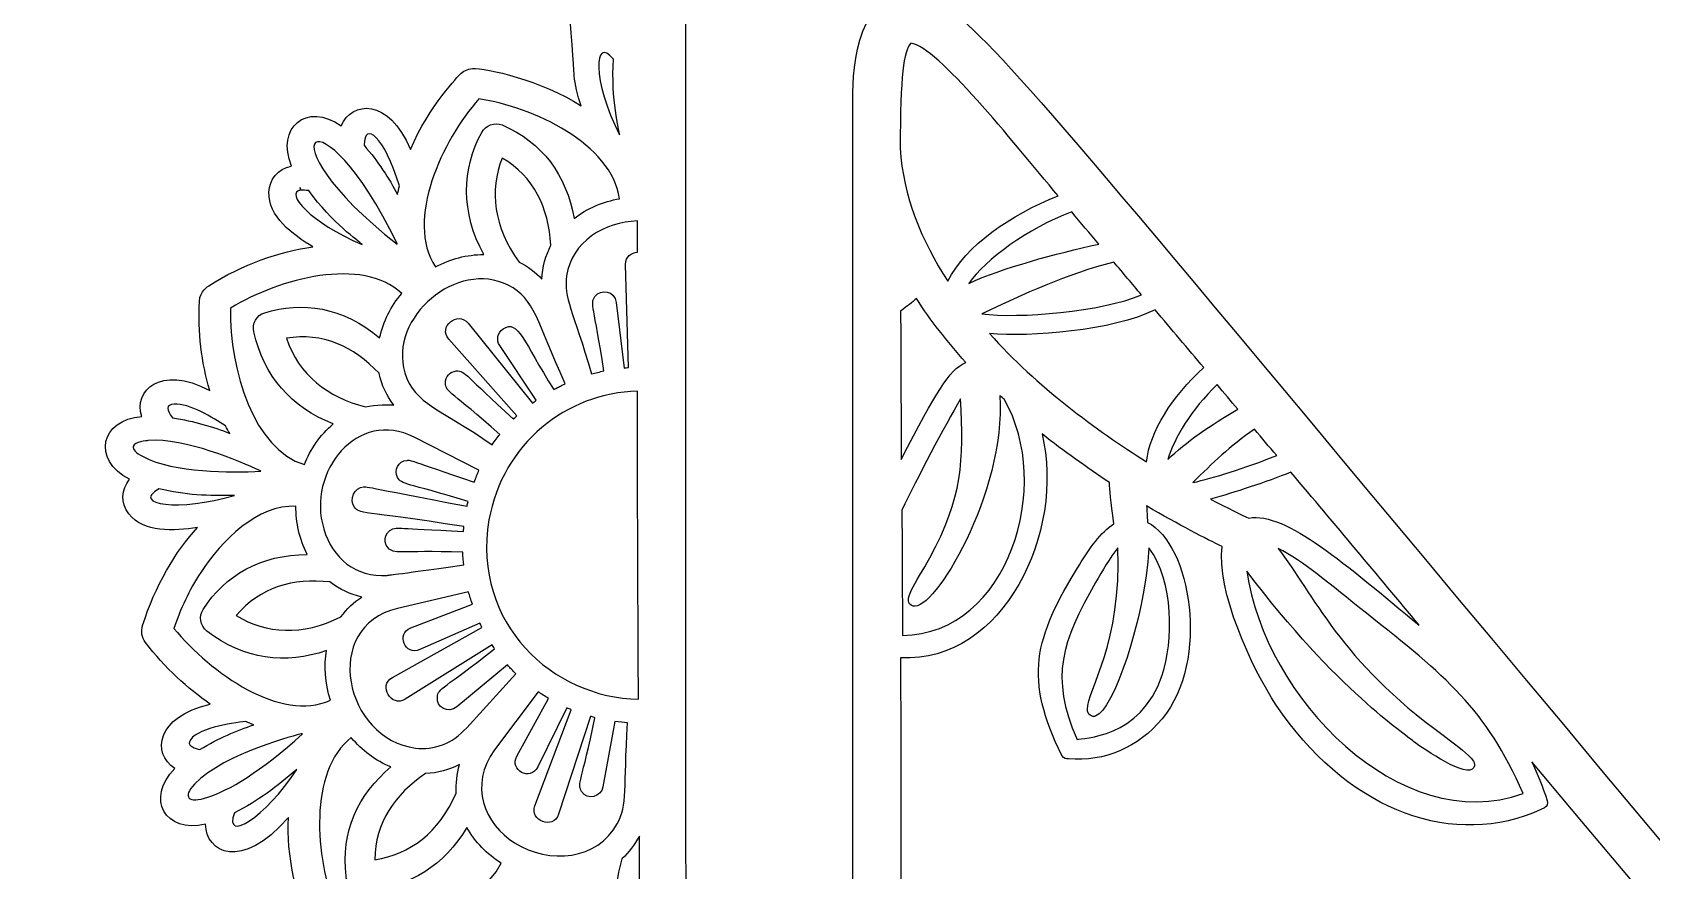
# Model space of a CAD drawing. Header units: millimetres. Extents: x -471 to 1551, y -2688 to 316.
# Drawn here: x -274.2 to -211.2, y -1561.6 to -1528.9 of the extents above; entities that cross this region are included whole.
import ezdxf

# ---------------------------------------------------------------- set-up
doc = ezdxf.new("R2010")
doc.units = ezdxf.units.MM
doc.header["$MEASUREMENT"] = 0
doc.layers.add('Layer 1', color=7, linetype='Continuous')

msp = doc.modelspace()

# ---------------------------------------------------------------- linework, layer by layer
at = {"layer": 'Layer 1', "color": 250}
for points, knots in [([(-149.4271, -1494.8419), (-166.6219, -1495.1737), (-165.811, -1495.3395), (-187.3552, -1494.8419), (-187.3552, -1494.8419), (-187.5027, -1495.0815), (-188.719, -1495.6712), (-188.719, -1498.6015), (-188.719, -1498.6015), (-188.719, -1501.495), (-187.5211, -1502.1216), (-187.4106, -1502.3243), (-187.4106, -1502.3243), (-186.3969, -1502.4533), (-180.7759, -1502.9141), (-178.1589, -1503.854), (-178.1589, -1503.854), (-172.3535, -1505.9181), (-173.5146, -1518.3397), (-173.4225, -1525.177), (-173.4225, -1525.177), (-173.7173, -1524.532), (-174.1228, -1523.9606), (-174.6389, -1523.4446), (-174.6389, -1523.4446), (-174.6389, -1523.4446), (-174.9522, -1523.1866), (-174.9522, -1523.1866), (-174.9522, -1523.1866), (-175.0259, -1523.1313), (-175.1365, -1523.1313), (-175.2102, -1523.1866), (-175.2102, -1523.1866), (-177.7719, -1525.564), (-178.3432, -1527.7387), (-179.1357, -1530.7059), (-179.1357, -1530.7059), (-179.578, -1532.4015), (-180.5179, -1535.1475), (-179.7991, -1536.2532), (-179.7991, -1536.2532), (-179.7991, -1536.5112), (-179.8176, -1537.0273), (-179.8728, -1537.6908), (-179.8728, -1537.6908), (-180.7574, -1536.5666), (-182.2871, -1535.0554), (-182.8215, -1534.5946), (-182.8215, -1534.5946), (-184.4802, -1533.1202), (-187.2815, -1532.6227), (-187.4105, -1532.9359), (-187.4105, -1532.9359), (-187.4473, -1533.1018), (-188.8296, -1535.8294), (-185.7887, -1538.4279), (-185.7887, -1538.4279), (-184.0563, -1539.9023), (-181.6421, -1540.6027), (-180.1308, -1540.1419), (-180.1308, -1540.1419), (-180.4257, -1542.1138), (-180.9417, -1544.5281), (-181.9369, -1546.7212), (-181.9369, -1546.7212), (-182.3424, -1545.4865), (-183.3744, -1543.6988), (-184.1116, -1542.7589), (-184.1116, -1542.7589), (-185.6229, -1540.8422), (-187.8528, -1540.6027), (-188.2951, -1540.5658), (-188.2951, -1540.5658), (-188.3688, -1540.5473), (-188.4426, -1540.6027), (-188.461, -1540.658), (-188.461, -1540.658), (-190.4698, -1545.1732), (-185.0146, -1548.5827), (-182.9874, -1548.6932), (-182.9874, -1548.6932), (-183.9642, -1550.186), (-185.2358, -1551.4577), (-186.876, -1552.1949), (-186.876, -1552.1949), (-203.8313, -1531.9776), (-208.3465, -1526.8542), (-235.309, -1495.1737), (-235.309, -1495.1737), (-235.309, -1495.1737), (-263.1193, -1494.8419), (-263.1193, -1494.8419), (-263.1193, -1494.8419), (-263.2851, -1495.1184), (-264.4094, -1495.6897), (-264.3172, -1498.749), (-264.3172, -1498.749), (-267.5608, -1494.7682), (-271.5048, -1495.7818), (-271.5232, -1495.7818), (-271.5232, -1495.7818), (-271.6522, -1495.8003), (-271.7259, -1495.9108), (-271.7259, -1496.0214), (-271.7259, -1496.0214), (-271.5232, -1500.2787), (-269.9382, -1502.5456), (-267.8004, -1505.6417), (-267.8004, -1505.6417), (-266.7868, -1507.0977), (-264.7964, -1510.4335), (-263.1377, -1510.6361), (-263.1377, -1510.6361), (-262.8981, -1510.8573), (-262.4374, -1511.2628), (-261.8476, -1511.8341), (-261.8476, -1511.8341), (-263.5984, -1511.7788), (-266.2154, -1511.9999), (-267.0816, -1512.1474), (-267.0816, -1512.1474), (-269.6065, -1512.516), (-271.6337, -1514.2668), (-271.9286, -1514.5986), (-271.9286, -1514.5986), (-271.9286, -1514.5986), (-272.2234, -1514.8934), (-272.2234, -1514.8934), (-272.2234, -1514.8934), (-272.3893, -1515.0593), (-272.1497, -1515.2804), (-272.0576, -1515.5016), (-272.0576, -1515.5016), (-269.0536, -1520.367), (-261.221, -1517.3998), (-259.765, -1514.0272), (-259.765, -1514.0272), (-258.1433, -1515.8517), (-256.3187, -1518.2476), (-255.0471, -1520.9014), (-255.0471, -1520.9014), (-256.5399, -1520.3117), (-259.0094, -1519.851), (-260.4838, -1519.8141), (-260.4838, -1519.8141), (-263.4878, -1519.7035), (-265.4598, -1521.6018), (-265.8284, -1521.9888), (-265.8284, -1521.9888), (-265.9021, -1522.0441), (-265.9205, -1522.1547), (-265.8837, -1522.2284), (-265.8837, -1522.2284), (-263.322, -1527.5177), (-255.8764, -1525.4168), (-254.0518, -1523.4817), (-254.0518, -1523.4817), (-253.3699, -1525.7117), (-253.1304, -1530.614), (-253.1304, -1530.614), (-253.1304, -1530.614), (-253.0935, -1530.9641), (-253.0014, -1531.3511), (-252.8539, -1531.7934), (-252.8539, -1531.7934), (-254.402, -1530.7982), (-256.5583, -1530.3006), (-257.0927, -1530.3375), (-257.0927, -1530.3375), (-257.277, -1530.356), (-257.4613, -1530.4297), (-257.5719, -1530.5587), (-257.5719, -1530.5587), (-257.5903, -1530.5771), (-258.7698, -1531.775), (-259.507, -1533.489), (-259.507, -1533.489), (-260.3547, -1531.4433), (-261.8107, -1531.6091), (-262.1977, -1532.5675), (-262.1977, -1532.5675), (-263.5431, -1531.6276), (-264.7594, -1532.6228), (-264.1328, -1534.1341), (-264.1328, -1534.1341), (-264.6857, -1534.2447), (-264.9989, -1534.6685), (-265.0174, -1535.1477), (-265.0174, -1535.1477), (-265.0542, -1536.0876), (-264.0959, -1536.8064), (-263.3035, -1537.2855), (-263.3035, -1537.2855), (-264.5751, -1537.4514), (-266.0679, -1537.9675), (-267.3579, -1538.7968), (-267.3579, -1538.7968), (-267.3764, -1538.8152), (-267.7081, -1538.9811), (-267.7266, -1539.4049), (-267.7266, -1539.4049), (-267.7819, -1540.5844), (-267.6529, -1541.7823), (-267.3211, -1542.8697), (-267.3211, -1542.8697), (-269.293, -1541.8561), (-270.2883, -1542.9066), (-269.975, -1543.8833), (-269.975, -1543.8833), (-271.5784, -1544.0123), (-271.9285, -1545.5604), (-270.4541, -1546.3345), (-270.4541, -1546.3345), (-270.7674, -1546.74), (-270.8043, -1547.256), (-270.4726, -1547.6799), (-270.4726, -1547.6799), (-269.9013, -1548.4171), (-268.7218, -1548.3434), (-267.8003, -1548.2144), (-267.8003, -1548.2144), (-268.648, -1549.1174), (-269.459, -1550.4996), (-269.9381, -1552.0293), (-269.9381, -1552.0293), (-270.0118, -1552.2505), (-269.975, -1552.4901), (-269.8275, -1552.6928), (-269.8275, -1552.6928), (-269.0719, -1553.6696), (-268.1688, -1554.4989), (-267.3026, -1555.0886), (-267.3026, -1555.0886), (-269.422, -1555.5863), (-269.5879, -1557.0053), (-268.6849, -1557.595), (-268.6849, -1557.595), (-269.8275, -1558.7561), (-269.0719, -1560.1384), (-267.4869, -1559.7697), (-267.4869, -1559.7697), (-267.4685, -1560.8571), (-266.1047, -1561.6311), (-264.2618, -1559.5117), (-264.2618, -1559.5117), (-264.3355, -1560.9861), (-263.9485, -1562.6079), (-263.4693, -1563.8058), (-263.4693, -1563.8058), (-263.3035, -1564.1929), (-262.9348, -1564.2297), (-262.9164, -1564.2482), (-262.9164, -1564.2482), (-261.8106, -1564.5062), (-260.5942, -1564.5615), (-259.4884, -1564.4325), (-259.4884, -1564.4325), (-260.1151, -1565.2618), (-260.2625, -1565.9621), (-260.1334, -1566.4597), (-260.1334, -1566.4597), (-262.0133, -1564.5246), (-264.3354, -1563.6584), (-267.5422, -1565.0038), (-267.5422, -1565.0038), (-267.6159, -1565.0406), (-267.6712, -1565.1144), (-267.6896, -1565.2065), (-267.6896, -1565.2065), (-267.9293, -1567.5102), (-267.321, -1569.6849), (-265.4596, -1571.0487), (-265.4596, -1571.0487), (-263.6904, -1572.3571), (-260.0782, -1573.7025), (-258.4195, -1572.9101), (-258.4195, -1572.9101), (-257.9404, -1573.2971), (-257.5717, -1573.5735), (-257.2953, -1573.7762), (-257.2953, -1573.7762), (-257.9956, -1574.5503), (-258.6775, -1575.4349), (-259.3041, -1576.4116), (-259.3041, -1576.4116), (-259.5621, -1576.1168), (-259.9307, -1575.8956), (-260.4468, -1575.7297), (-260.4468, -1575.7297), (-260.9259, -1575.5454), (-265.9388, -1574.2922), (-266.8603, -1574.2738), (-266.8603, -1574.2738), (-268.2425, -1574.2738), (-269.7168, -1574.5686), (-271.652, -1575.2321), (-271.652, -1575.2321), (-271.7441, -1575.2689), (-271.7994, -1575.3427), (-271.8178, -1575.4348), (-271.8178, -1575.4348), (-272.2048, -1580.8347), (-265.4043, -1582.4564), (-261.3498, -1580.2449), (-261.3498, -1580.2449), (-261.8106, -1581.3138), (-262.1976, -1582.3459), (-262.5662, -1583.4332), (-262.5662, -1583.4332), (-262.8427, -1583.4885), (-263.2665, -1583.6728), (-264.1512, -1584.0414), (-264.1512, -1584.0414), (-264.6119, -1583.5991), (-265.4044, -1583.3226), (-266.1416, -1583.1015), (-266.1416, -1583.1015), (-269.551, -1582.0694), (-271.2466, -1582.1062), (-273.9004, -1584.4099), (-273.9004, -1584.4099), (-274.2322, -1584.6864), (-273.5134, -1587.0085), (-271.394, -1588.0037), (-271.394, -1588.0037), (-268.6112, -1589.2938), (-264.1512, -1587.3034), (-263.7458, -1585.3499), (-263.7458, -1585.3499), (-263.4878, -1585.2762), (-263.285, -1585.2024), (-263.1008, -1585.1287), (-263.1008, -1585.1287), (-263.5246, -1586.6215), (-263.7827, -1587.8379), (-263.9117, -1588.575), (-263.9117, -1588.575), (-264.7778, -1588.6672), (-265.8284, -1589.257), (-266.6209, -1589.7914), (-266.6209, -1589.7914), (-272.8132, -1593.9565), (-273.8821, -1600.112), (-271.1914, -1603.7427), (-271.1914, -1603.7427), (-270.9703, -1604.0007), (-270.8044, -1604.3324), (-270.5464, -1604.1665), (-270.5464, -1604.1665), (-267.7451, -1602.213), (-265.9943, -1600.0751), (-265.5704, -1598.4165), (-265.5704, -1598.4165), (-265.5888, -1598.9694), (-265.681, -1600.0567), (-265.7362, -1600.628), (-265.7362, -1600.628), (-265.9574, -1603.7427), (-264.6858, -1604.0928), (-264.5383, -1604.3508), (-264.5383, -1604.3508), (-241.7408, -1603.9085), (-249.4444, -1603.927), (-226.6101, -1604.3508), (-226.6101, -1604.3508), (-226.4443, -1604.0744), (-225.4122, -1603.7795), (-225.4122, -1600.5912), (-225.4122, -1600.5912), (-225.4122, -1597.4397), (-226.4258, -1597.108), (-226.5548, -1596.8684), (-226.5548, -1596.8684), (-227.5501, -1596.7394), (-233.1895, -1596.2786), (-235.7697, -1595.3388), (-235.7697, -1595.3388), (-240.2296, -1593.7354), (-240.4692, -1585.7922), (-240.4692, -1581.0558), (-240.4692, -1581.0558), (-240.3955, -1569.3346), (-240.3955, -1560.2857), (-240.4139, -1553.2824), (-240.4139, -1553.2824), (-236.3963, -1553.5036), (-233.982, -1548.3617), (-234.9035, -1544.5652), (-234.9035, -1544.5652), (-234.0373, -1545.2471), (-233.1896, -1545.8553), (-232.2681, -1546.4634), (-232.2681, -1546.4634), (-232.2865, -1546.7399), (-232.2128, -1547.1638), (-232.1022, -1548.0668), (-232.1022, -1548.0668), (-232.6182, -1548.3801), (-233.0606, -1549.0436), (-233.4476, -1549.6702), (-233.4476, -1549.6702), (-235.2353, -1552.5452), (-235.6039, -1554.0933), (-234.1296, -1557.0974), (-234.1296, -1557.0974), (-234.0559, -1557.2264), (-233.9452, -1557.2264), (-233.8716, -1557.2264), (-233.8716, -1557.2264), (-232.4525, -1557.337), (-231.1624, -1556.784), (-230.2225, -1555.6598), (-230.2225, -1555.6598), (-228.3426, -1553.393), (-229.1167, -1548.8408), (-230.7938, -1548.0115), (-230.7938, -1548.0115), (-230.8122, -1547.7719), (-230.8122, -1547.5508), (-230.8306, -1547.3665), (-230.8306, -1547.3665), (-229.559, -1548.1221), (-228.5084, -1548.6566), (-227.8819, -1548.9515), (-227.8819, -1548.9515), (-228.1399, -1550.6102), (-226.7208, -1553.7247), (-225.7809, -1555.1253), (-225.7809, -1555.1253), (-223.1455, -1559.0508), (-219.2199, -1560.6911), (-215.7552, -1559.3273), (-215.7552, -1559.3273), (-215.7552, -1559.3273), (-215.3314, -1559.1246), (-215.3314, -1559.1246), (-215.3314, -1559.1246), (-215.2207, -1559.0693), (-215.1839, -1558.9588), (-215.2207, -1558.8481), (-215.2207, -1558.8481), (-215.405, -1558.2952), (-215.6077, -1557.7977), (-215.8289, -1557.3369), (-215.8289, -1557.3369), (-173.3855, -1607.8156), (-176.8134, -1603.7242), (-174.565, -1605.8068), (-174.565, -1605.8068), (-174.565, -1605.8068), (-174.307, -1606.0464), (-174.307, -1606.0464), (-174.307, -1606.0464), (-173.9384, -1606.0095), (-168.0041, -1606.3228), (-163.0834, -1603.927), (-163.0834, -1603.927), (-163.0834, -1603.927), (-162.5305, -1603.669), (-162.5305, -1603.669), (-162.5305, -1603.669), (-162.5305, -1603.669), (-163.3598, -1586.1609), (-163.3598, -1586.1609), (-163.3598, -1586.1609), (-163.3598, -1586.1609), (-163.3599, -1518.1369), (-163.3599, -1518.1369), (-163.3599, -1518.1369), (-163.3599, -1513.3636), (-163.1019, -1505.6785), (-158.6419, -1503.9277), (-158.6419, -1503.9277), (-156.0249, -1502.8956), (-150.2195, -1502.4349), (-149.4271, -1502.3243), (-149.4271, -1502.3243), (-149.2981, -1502.1031), (-148.137, -1501.4028), (-148.137, -1498.5646), (-148.137, -1498.5646), (-148.0818, -1495.6897), (-149.2797, -1495.0815), (-149.4271, -1494.8419)], [0, 0, 0, 0, 0.0081967, 0.0081967, 0.0081967, 0.0081967, 0.0163934, 0.0163934, 0.0163934, 0.0163934, 0.0245902, 0.0245902, 0.0245902, 0.0245902, 0.0327869, 0.0327869, 0.0327869, 0.0327869, 0.0409836, 0.0409836, 0.0409836, 0.0409836, 0.0491803, 0.0491803, 0.0491803, 0.0491803, 0.057377, 0.057377, 0.057377, 0.057377, 0.0655738, 0.0655738, 0.0655738, 0.0655738, 0.0737705, 0.0737705, 0.0737705, 0.0737705, 0.0819672, 0.0819672, 0.0819672, 0.0819672, 0.0901639, 0.0901639, 0.0901639, 0.0901639, 0.0983607, 0.0983607, 0.0983607, 0.0983607, 0.1065574, 0.1065574, 0.1065574, 0.1065574, 0.1147541, 0.1147541, 0.1147541, 0.1147541, 0.1229508, 0.1229508, 0.1229508, 0.1229508, 0.1311475, 0.1311475, 0.1311475, 0.1311475, 0.1393443, 0.1393443, 0.1393443, 0.1393443, 0.147541, 0.147541, 0.147541, 0.147541, 0.1557377, 0.1557377, 0.1557377, 0.1557377, 0.1639344, 0.1639344, 0.1639344, 0.1639344, 0.1721311, 0.1721311, 0.1721311, 0.1721311, 0.1803279, 0.1803279, 0.1803279, 0.1803279, 0.1885246, 0.1885246, 0.1885246, 0.1885246, 0.1967213, 0.1967213, 0.1967213, 0.1967213, 0.204918, 0.204918, 0.204918, 0.204918, 0.2131148, 0.2131148, 0.2131148, 0.2131148, 0.2213115, 0.2213115, 0.2213115, 0.2213115, 0.2295082, 0.2295082, 0.2295082, 0.2295082, 0.2377049, 0.2377049, 0.2377049, 0.2377049, 0.2459016, 0.2459016, 0.2459016, 0.2459016, 0.2540984, 0.2540984, 0.2540984, 0.2540984, 0.2622951, 0.2622951, 0.2622951, 0.2622951, 0.2704918, 0.2704918, 0.2704918, 0.2704918, 0.2786885, 0.2786885, 0.2786885, 0.2786885, 0.2868852, 0.2868852, 0.2868852, 0.2868852, 0.295082, 0.295082, 0.295082, 0.295082, 0.3032787, 0.3032787, 0.3032787, 0.3032787, 0.3114754, 0.3114754, 0.3114754, 0.3114754, 0.3196721, 0.3196721, 0.3196721, 0.3196721, 0.3278689, 0.3278689, 0.3278689, 0.3278689, 0.3360656, 0.3360656, 0.3360656, 0.3360656, 0.3442623, 0.3442623, 0.3442623, 0.3442623, 0.352459, 0.352459, 0.352459, 0.352459, 0.3606557, 0.3606557, 0.3606557, 0.3606557, 0.3688525, 0.3688525, 0.3688525, 0.3688525, 0.3770492, 0.3770492, 0.3770492, 0.3770492, 0.3852459, 0.3852459, 0.3852459, 0.3852459, 0.3934426, 0.3934426, 0.3934426, 0.3934426, 0.4016393, 0.4016393, 0.4016393, 0.4016393, 0.4098361, 0.4098361, 0.4098361, 0.4098361, 0.4180328, 0.4180328, 0.4180328, 0.4180328, 0.4262295, 0.4262295, 0.4262295, 0.4262295, 0.4344262, 0.4344262, 0.4344262, 0.4344262, 0.442623, 0.442623, 0.442623, 0.442623, 0.4508197, 0.4508197, 0.4508197, 0.4508197, 0.4590164, 0.4590164, 0.4590164, 0.4590164, 0.4672131, 0.4672131, 0.4672131, 0.4672131, 0.4754098, 0.4754098, 0.4754098, 0.4754098, 0.4836066, 0.4836066, 0.4836066, 0.4836066, 0.4918033, 0.4918033, 0.4918033, 0.4918033, 0.5, 0.5, 0.5, 0.5, 0.5081967, 0.5081967, 0.5081967, 0.5081967, 0.5163934, 0.5163934, 0.5163934, 0.5163934, 0.5245902, 0.5245902, 0.5245902, 0.5245902, 0.5327869, 0.5327869, 0.5327869, 0.5327869, 0.5409836, 0.5409836, 0.5409836, 0.5409836, 0.5491803, 0.5491803, 0.5491803, 0.5491803, 0.557377, 0.557377, 0.557377, 0.557377, 0.5655738, 0.5655738, 0.5655738, 0.5655738, 0.5737705, 0.5737705, 0.5737705, 0.5737705, 0.5819672, 0.5819672, 0.5819672, 0.5819672, 0.5901639, 0.5901639, 0.5901639, 0.5901639, 0.5983607, 0.5983607, 0.5983607, 0.5983607, 0.6065574, 0.6065574, 0.6065574, 0.6065574, 0.6147541, 0.6147541, 0.6147541, 0.6147541, 0.6229508, 0.6229508, 0.6229508, 0.6229508, 0.6311475, 0.6311475, 0.6311475, 0.6311475, 0.6393443, 0.6393443, 0.6393443, 0.6393443, 0.647541, 0.647541, 0.647541, 0.647541, 0.6557377, 0.6557377, 0.6557377, 0.6557377, 0.6639344, 0.6639344, 0.6639344, 0.6639344, 0.6721311, 0.6721311, 0.6721311, 0.6721311, 0.6803279, 0.6803279, 0.6803279, 0.6803279, 0.6885246, 0.6885246, 0.6885246, 0.6885246, 0.6967213, 0.6967213, 0.6967213, 0.6967213, 0.704918, 0.704918, 0.704918, 0.704918, 0.7131148, 0.7131148, 0.7131148, 0.7131148, 0.7213115, 0.7213115, 0.7213115, 0.7213115, 0.7295082, 0.7295082, 0.7295082, 0.7295082, 0.7377049, 0.7377049, 0.7377049, 0.7377049, 0.7459016, 0.7459016, 0.7459016, 0.7459016, 0.7540984, 0.7540984, 0.7540984, 0.7540984, 0.7622951, 0.7622951, 0.7622951, 0.7622951, 0.7704918, 0.7704918, 0.7704918, 0.7704918, 0.7786885, 0.7786885, 0.7786885, 0.7786885, 0.7868852, 0.7868852, 0.7868852, 0.7868852, 0.795082, 0.795082, 0.795082, 0.795082, 0.8032787, 0.8032787, 0.8032787, 0.8032787, 0.8114754, 0.8114754, 0.8114754, 0.8114754, 0.8196721, 0.8196721, 0.8196721, 0.8196721, 0.8278689, 0.8278689, 0.8278689, 0.8278689, 0.8360656, 0.8360656, 0.8360656, 0.8360656, 0.8442623, 0.8442623, 0.8442623, 0.8442623, 0.852459, 0.852459, 0.852459, 0.852459, 0.8606557, 0.8606557, 0.8606557, 0.8606557, 0.8688525, 0.8688525, 0.8688525, 0.8688525, 0.8770492, 0.8770492, 0.8770492, 0.8770492, 0.8852459, 0.8852459, 0.8852459, 0.8852459, 0.8934426, 0.8934426, 0.8934426, 0.8934426, 0.9016393, 0.9016393, 0.9016393, 0.9016393, 0.9098361, 0.9098361, 0.9098361, 0.9098361, 0.9180328, 0.9180328, 0.9180328, 0.9180328, 0.9262295, 0.9262295, 0.9262295, 0.9262295, 0.9344262, 0.9344262, 0.9344262, 0.9344262, 0.942623, 0.942623, 0.942623, 0.942623, 0.9508197, 0.9508197, 0.9508197, 0.9508197, 0.9590164, 0.9590164, 0.9590164, 0.9590164, 0.9672131, 0.9672131, 0.9672131, 0.9672131, 0.9754098, 0.9754098, 0.9754098, 0.9754098, 0.9836066, 0.9836066, 0.9836066, 0.9836066, 1, 1, 1, 1]), ([(-150.3117, -1500.5735), (-154.6427, -1501.0159), (-157.573, -1501.5503), (-159.2685, -1502.2138), (-159.2685, -1502.2138), (-164.7053, -1504.3516), (-165.166, -1512.3316), (-165.166, -1518.137), (-165.166, -1518.137), (-165.166, -1518.137), (-165.166, -1586.1606), (-165.166, -1586.1606), (-165.166, -1586.1606), (-165.166, -1586.1606), (-164.3919, -1602.5077), (-164.3919, -1602.5077), (-164.3919, -1602.5077), (-166.8431, -1603.5766), (-169.9208, -1604.1479), (-173.533, -1604.1848), (-173.533, -1604.1848), (-177.0346, -1600.8674), (-179.4489, -1597.6054), (-179.8175, -1597.1631), (-179.8175, -1597.1631), (-237.3363, -1529.3606), (-237.2626, -1527.4992), (-240.0639, -1527.4992), (-240.0639, -1527.4992), (-242.2755, -1527.4992), (-242.2755, -1530.6875), (-242.2755, -1531.738), (-242.2755, -1531.738), (-242.2755, -1531.738), (-242.2755, -1581.0556), (-242.2755, -1581.0556), (-242.2755, -1581.0556), (-242.2755, -1586.8978), (-241.8516, -1595.0806), (-236.3596, -1597.0709), (-236.3596, -1597.0709), (-234.6825, -1597.6791), (-231.7706, -1598.1767), (-227.458, -1598.619), (-227.458, -1598.619), (-227.1263, -1599.43), (-227.1263, -1601.6415), (-227.4396, -1602.4893), (-227.4396, -1602.4893), (-247.8596, -1602.0838), (-243.1232, -1602.0838), (-263.6169, -1602.4893), (-263.6169, -1602.4893), (-263.9118, -1601.6784), (-263.9302, -1599.4853), (-263.5801, -1598.619), (-263.5801, -1598.619), (-259.2675, -1598.1767), (-256.3372, -1597.6423), (-254.6417, -1596.9788), (-254.6417, -1596.9788), (-249.1865, -1594.8594), (-248.781, -1586.8793), (-248.781, -1581.0556), (-248.781, -1581.0556), (-248.781, -1581.0188), (-248.781, -1564.727), (-248.7995, -1511.6865), (-248.7995, -1511.6865), (-249.8868, -1506.7658), (-255.1945, -1501.2186), (-262.1978, -1500.5551), (-262.1978, -1500.5551), (-262.5664, -1499.7073), (-262.6586, -1497.6064), (-262.2531, -1496.6848), (-262.2531, -1496.6848), (-262.2531, -1496.6848), (-236.2121, -1496.9981), (-236.2121, -1496.9981), (-236.2121, -1496.9981), (-236.1936, -1497.0166), (-177.7165, -1565.9064), (-177.6796, -1565.9249), (-177.6796, -1565.9249), (-174.6203, -1569.5187), (-172.0033, -1569.6108), (-171.5978, -1564.8376), (-171.5978, -1564.8376), (-171.5978, -1515.262), (-171.5978, -1518.2291), (-171.5978, -1518.1185), (-171.5978, -1518.1185), (-171.5978, -1512.221), (-172.0217, -1504.0751), (-177.5506, -1502.1032), (-177.5506, -1502.1032), (-179.2645, -1501.495), (-182.1948, -1500.9974), (-186.5258, -1500.5551), (-186.5258, -1500.5551), (-187.0234, -1499.7258), (-187.0049, -1497.5326), (-186.5626, -1496.7033), (-186.5626, -1496.7033), (-165.8846, -1497.1088), (-170.3446, -1497.1088), (-150.2932, -1496.7033), (-150.2932, -1496.7033), (-149.7957, -1497.5326), (-149.7772, -1499.652), (-150.3117, -1500.5735)], [0, 0, 0, 0, 0.0344828, 0.0344828, 0.0344828, 0.0344828, 0.0689655, 0.0689655, 0.0689655, 0.0689655, 0.1034483, 0.1034483, 0.1034483, 0.1034483, 0.137931, 0.137931, 0.137931, 0.137931, 0.1724138, 0.1724138, 0.1724138, 0.1724138, 0.2068966, 0.2068966, 0.2068966, 0.2068966, 0.2413793, 0.2413793, 0.2413793, 0.2413793, 0.2758621, 0.2758621, 0.2758621, 0.2758621, 0.3103448, 0.3103448, 0.3103448, 0.3103448, 0.3448276, 0.3448276, 0.3448276, 0.3448276, 0.3793103, 0.3793103, 0.3793103, 0.3793103, 0.4137931, 0.4137931, 0.4137931, 0.4137931, 0.4482759, 0.4482759, 0.4482759, 0.4482759, 0.4827586, 0.4827586, 0.4827586, 0.4827586, 0.5172414, 0.5172414, 0.5172414, 0.5172414, 0.5517241, 0.5517241, 0.5517241, 0.5517241, 0.5862069, 0.5862069, 0.5862069, 0.5862069, 0.6206897, 0.6206897, 0.6206897, 0.6206897, 0.6551724, 0.6551724, 0.6551724, 0.6551724, 0.6896552, 0.6896552, 0.6896552, 0.6896552, 0.7241379, 0.7241379, 0.7241379, 0.7241379, 0.7586207, 0.7586207, 0.7586207, 0.7586207, 0.7931034, 0.7931034, 0.7931034, 0.7931034, 0.8275862, 0.8275862, 0.8275862, 0.8275862, 0.862069, 0.862069, 0.862069, 0.862069, 0.8965517, 0.8965517, 0.8965517, 0.8965517, 0.9310345, 0.9310345, 0.9310345, 0.9310345, 1, 1, 1, 1]), ([(-251.3613, -1532.9175), (-252.4302, -1530.8164), (-252.3749, -1529.0288), (-251.6009, -1529.9687), (-251.6009, -1529.9687), (-251.693, -1531.5537), (-251.3797, -1532.7516), (-251.3613, -1532.9175)], [0, 0, 0, 0, 0.3333333, 0.3333333, 0.3333333, 0.3333333, 1, 1, 1, 1]), ([(-238.5711, -1538.6123), (-239.6032, -1537.0457), (-240.3035, -1535.3134), (-240.4325, -1533.4335), (-240.4325, -1533.4335), (-240.4141, -1530.5585), (-240.3035, -1529.6924), (-240.0087, -1529.3421), (-240.0087, -1529.3421), (-238.9582, -1529.508), (-236.1016, -1533.1202), (-234.2771, -1535.2949), (-234.2771, -1535.2949), (-236.12, -1536.0136), (-237.8892, -1537.2484), (-238.5711, -1538.6123)], [0, 0, 0, 0, 0.2, 0.2, 0.2, 0.2, 0.4, 0.4, 0.4, 0.4, 0.6, 0.6, 0.6, 0.6, 1, 1, 1, 1]), ([(-260.0232, -1537.1563), (-260.0232, -1537.1563), (-260.0232, -1537.1747), (-260.0232, -1537.1747), (-260.0232, -1537.1747), (-265.4968, -1532.8991), (-263.0272, -1530.9087), (-260.0232, -1537.1563)], [0, 0, 0, 0, 0.3333333, 0.3333333, 0.3333333, 0.3333333, 1, 1, 1, 1]), ([(-256.8349, -1531.5168), (-254.7338, -1531.8301), (-251.6561, -1533.2676), (-251.3613, -1535.4055), (-251.3613, -1535.4055), (-251.9879, -1535.5161), (-252.6329, -1535.7741), (-253.1305, -1536.1795), (-253.1305, -1536.1795), (-253.4254, -1534.484), (-254.3653, -1533.2124), (-255.9318, -1532.5305), (-255.9318, -1532.5305), (-256.2267, -1532.4198), (-256.5768, -1532.5489), (-256.7243, -1532.8253), (-256.7243, -1532.8253), (-257.4984, -1534.2259), (-257.5536, -1535.9399), (-256.6506, -1537.5802), (-256.6506, -1537.5802), (-257.3141, -1537.5802), (-257.9407, -1537.746), (-258.5305, -1538.0593), (-258.5305, -1538.0593), (-259.7283, -1536.2348), (-258.2723, -1533.1386), (-256.8349, -1531.5168)], [0, 0, 0, 0, 0.125, 0.125, 0.125, 0.125, 0.25, 0.25, 0.25, 0.25, 0.375, 0.375, 0.375, 0.375, 0.5, 0.5, 0.5, 0.5, 0.625, 0.625, 0.625, 0.625, 0.75, 0.75, 0.75, 0.75, 1, 1, 1, 1]), ([(-259.931, -1534.9079), (-259.9679, -1535.0369), (-259.9863, -1535.129), (-260.0047, -1535.2396), (-260.0047, -1535.2396), (-260.3365, -1534.613), (-260.7603, -1533.968), (-261.3132, -1533.3229), (-261.3132, -1533.3229), (-261.2948, -1532.3646), (-260.5208, -1532.9728), (-259.931, -1534.9079)], [0, 0, 0, 0, 0.25, 0.25, 0.25, 0.25, 0.5, 0.5, 0.5, 0.5, 1, 1, 1, 1]), ([(-254.0335, -1537.2116), (-254.2362, -1537.617), (-254.3653, -1538.0777), (-254.3837, -1538.5385), (-254.3837, -1538.5385), (-254.6417, -1538.262), (-254.9366, -1538.0409), (-255.2683, -1537.875), (-255.2683, -1537.875), (-256.2819, -1536.4928), (-256.4294, -1535.0922), (-255.9318, -1533.8205), (-255.9318, -1533.8205), (-254.697, -1534.5393), (-254.1257, -1535.7556), (-254.0335, -1537.2116)], [0, 0, 0, 0, 0.2, 0.2, 0.2, 0.2, 0.4, 0.4, 0.4, 0.4, 0.6, 0.6, 0.6, 0.6, 1, 1, 1, 1]), ([(-263.7828, -1535.0738), (-263.7828, -1535.0738), (-263.8013, -1534.9632), (-263.8013, -1534.9632), (-263.8013, -1534.9632), (-263.8013, -1534.9632), (-263.8012, -1534.9632), (-263.8012, -1534.9632), (-263.8012, -1534.9632), (-263.8012, -1534.9632), (-263.7828, -1535.0738), (-263.7828, -1535.0738), (-263.7828, -1535.0738), (-263.6907, -1535.0738), (-263.5801, -1535.0738), (-263.4695, -1535.0922), (-263.4695, -1535.0922), (-262.548, -1536.3455), (-261.516, -1537.0642), (-261.387, -1537.1932), (-261.387, -1537.1932), (-263.4142, -1536.3269), (-264.4094, -1535.1659), (-263.7828, -1535.0738)], [0, 0, 0, 0, 0.1428571, 0.1428571, 0.1428571, 0.1428571, 0.2857143, 0.2857143, 0.2857143, 0.2857143, 0.4285714, 0.4285714, 0.4285714, 0.4285714, 0.5714286, 0.5714286, 0.5714286, 0.5714286, 0.7142857, 0.7142857, 0.7142857, 0.7142857, 1, 1, 1, 1]), ([(-250.661, -1536.2716), (-250.661, -1536.6771), (-250.661, -1537.0826), (-250.661, -1537.488), (-250.661, -1537.488), (-250.9006, -1537.5065), (-251.1217, -1537.6539), (-251.1217, -1537.9672), (-251.1217, -1537.9672), (-251.1217, -1537.9672), (-251.0111, -1541.9848), (-251.0111, -1541.9848), (-251.0111, -1541.9848), (-251.0664, -1541.9848), (-251.1401, -1541.9848), (-251.177, -1542.0033), (-251.177, -1542.0033), (-251.177, -1542.0033), (-251.4903, -1539.4416), (-251.4903, -1539.4416), (-251.4903, -1539.4416), (-251.5456, -1538.9993), (-252.08, -1538.8886), (-252.3196, -1539.2204), (-252.3196, -1539.2204), (-252.5223, -1539.4969), (-252.3564, -1539.5706), (-251.9694, -1542.1139), (-251.9694, -1542.1139), (-252.1353, -1542.1507), (-252.3012, -1542.1876), (-252.4486, -1542.2245), (-252.4486, -1542.2245), (-253.1858, -1539.7365), (-253.5359, -1539.2758), (-253.4254, -1538.4096), (-253.4254, -1538.4096), (-253.2227, -1537.0826), (-251.951, -1536.3086), (-250.661, -1536.2716)], [0, 0, 0, 0, 0.0909091, 0.0909091, 0.0909091, 0.0909091, 0.1818182, 0.1818182, 0.1818182, 0.1818182, 0.2727273, 0.2727273, 0.2727273, 0.2727273, 0.3636364, 0.3636364, 0.3636364, 0.3636364, 0.4545455, 0.4545455, 0.4545455, 0.4545455, 0.5454545, 0.5454545, 0.5454545, 0.5454545, 0.6363636, 0.6363636, 0.6363636, 0.6363636, 0.7272727, 0.7272727, 0.7272727, 0.7272727, 0.8181818, 0.8181818, 0.8181818, 0.8181818, 1, 1, 1, 1]), ([(-237.7602, -1538.7044), (-237.0783, -1537.7645), (-235.4933, -1536.5666), (-233.7425, -1535.9215), (-233.7425, -1535.9215), (-233.3924, -1536.3454), (-233.0422, -1536.7509), (-232.6921, -1537.1748), (-232.6921, -1537.1748), (-234.3692, -1537.5433), (-236.4333, -1538.0962), (-237.7602, -1538.7044)], [0, 0, 0, 0, 0.25, 0.25, 0.25, 0.25, 0.5, 0.5, 0.5, 0.5, 1, 1, 1, 1]), ([(-266.5104, -1539.6627), (-264.5753, -1538.5016), (-261.4053, -1537.6539), (-259.8389, -1539.0914), (-259.8389, -1539.0914), (-260.2812, -1539.6074), (-260.5576, -1540.1787), (-260.705, -1540.8238), (-260.705, -1540.8238), (-262.1241, -1539.6259), (-263.7459, -1539.3863), (-265.1834, -1539.847), (-265.1834, -1539.847), (-265.4968, -1539.9392), (-265.6811, -1540.2893), (-265.6073, -1540.5842), (-265.6073, -1540.5842), (-265.2203, -1542.3166), (-264.1514, -1543.5329), (-262.5111, -1544.178), (-262.5111, -1544.178), (-263.0271, -1544.6018), (-263.3957, -1545.1548), (-263.6354, -1545.7629), (-263.6354, -1545.7629), (-265.5889, -1545.1732), (-266.5657, -1542.1138), (-266.5104, -1539.6627)], [0, 0, 0, 0, 0.125, 0.125, 0.125, 0.125, 0.25, 0.25, 0.25, 0.25, 0.375, 0.375, 0.375, 0.375, 0.5, 0.5, 0.5, 0.5, 0.625, 0.625, 0.625, 0.625, 0.75, 0.75, 0.75, 0.75, 1, 1, 1, 1]), ([(-255.6922, -1538.7781), (-254.6418, -1539.3126), (-254.6049, -1540.1419), (-253.4807, -1542.6114), (-253.4807, -1542.6114), (-253.7387, -1542.7404), (-253.665, -1542.7036), (-253.923, -1542.8326), (-253.923, -1542.8326), (-255.1209, -1540.9712), (-255.2868, -1540.0866), (-255.8949, -1540.4736), (-255.8949, -1540.4736), (-256.1161, -1540.621), (-256.1714, -1540.9159), (-256.0239, -1541.1186), (-256.0239, -1541.1186), (-256.0239, -1541.1186), (-254.6048, -1543.2564), (-254.6048, -1543.2564), (-254.6048, -1543.2564), (-254.6601, -1543.2933), (-254.6233, -1543.2749), (-254.7523, -1543.3671), (-254.7523, -1543.3671), (-254.7523, -1543.3671), (-257.2587, -1540.2524), (-257.2587, -1540.2524), (-257.2587, -1540.2524), (-257.6642, -1539.7548), (-258.4382, -1540.3999), (-258.0143, -1540.879), (-258.0143, -1540.879), (-258.0143, -1540.879), (-255.3605, -1543.8647), (-255.3605, -1543.8647), (-255.3605, -1543.8647), (-255.3973, -1543.9015), (-255.4526, -1543.9384), (-255.4895, -1543.9937), (-255.4895, -1543.9937), (-257.3693, -1542.2981), (-257.3693, -1542.0954), (-257.7195, -1542.1138), (-257.7195, -1542.1138), (-257.9591, -1542.1323), (-258.1618, -1542.335), (-258.1433, -1542.593), (-258.1433, -1542.593), (-258.1249, -1542.9431), (-257.9037, -1542.9248), (-256.0239, -1544.5834), (-256.0239, -1544.5834), (-256.1161, -1544.694), (-256.2082, -1544.823), (-256.3188, -1544.9888), (-256.3188, -1544.9888), (-258.3276, -1543.5882), (-259.3413, -1543.4223), (-259.7283, -1542.1875), (-259.7283, -1542.1875), (-260.3549, -1540.0129), (-257.6826, -1537.7645), (-255.6922, -1538.7781)], [0, 0, 0, 0, 0.0588235, 0.0588235, 0.0588235, 0.0588235, 0.1176471, 0.1176471, 0.1176471, 0.1176471, 0.1764706, 0.1764706, 0.1764706, 0.1764706, 0.2352941, 0.2352941, 0.2352941, 0.2352941, 0.2941176, 0.2941176, 0.2941176, 0.2941176, 0.3529412, 0.3529412, 0.3529412, 0.3529412, 0.4117647, 0.4117647, 0.4117647, 0.4117647, 0.4705882, 0.4705882, 0.4705882, 0.4705882, 0.5294118, 0.5294118, 0.5294118, 0.5294118, 0.5882353, 0.5882353, 0.5882353, 0.5882353, 0.6470588, 0.6470588, 0.6470588, 0.6470588, 0.7058824, 0.7058824, 0.7058824, 0.7058824, 0.7647059, 0.7647059, 0.7647059, 0.7647059, 0.8235294, 0.8235294, 0.8235294, 0.8235294, 0.8823529, 0.8823529, 0.8823529, 0.8823529, 1, 1, 1, 1]), ([(-232.1023, -1537.875), (-231.7522, -1538.2989), (-231.3835, -1538.7228), (-231.0334, -1539.1467), (-231.0334, -1539.1467), (-232.5446, -1539.8101), (-235.8435, -1540.0866), (-237.2442, -1539.8838), (-237.2442, -1539.8838), (-235.6223, -1539.1283), (-233.9269, -1538.3358), (-232.1023, -1537.875)], [0, 0, 0, 0, 0.25, 0.25, 0.25, 0.25, 0.5, 0.5, 0.5, 0.5, 1, 1, 1, 1]), ([(-240.4141, -1539.7917), (-240.1561, -1539.589), (-239.9533, -1539.4416), (-239.7874, -1539.2941), (-239.7874, -1539.2941), (-239.253, -1540.1419), (-238.608, -1540.9528), (-237.8707, -1541.7821), (-237.8707, -1541.7821), (-238.571, -1542.1139), (-238.9765, -1542.8879), (-240.3956, -1545.5602), (-240.3956, -1545.5602), (-240.3957, -1543.3302), (-240.3957, -1541.432), (-240.4141, -1539.7917)], [0, 0, 0, 0, 0.2, 0.2, 0.2, 0.2, 0.4, 0.4, 0.4, 0.4, 0.6, 0.6, 0.6, 0.6, 1, 1, 1, 1]), ([(-230.8307, -1545.6523), (-232.7842, -1544.4175), (-235.0879, -1542.7404), (-236.9493, -1540.6579), (-236.9493, -1540.6579), (-235.3644, -1540.8054), (-232.1576, -1540.5473), (-230.499, -1539.7364), (-230.499, -1539.7364), (-229.854, -1540.492), (-229.2274, -1541.2477), (-228.6007, -1541.9848), (-228.6007, -1541.9848), (-229.8539, -1543.1275), (-230.7017, -1544.4728), (-230.8307, -1545.6523)], [0, 0, 0, 0, 0.2, 0.2, 0.2, 0.2, 0.4, 0.4, 0.4, 0.4, 0.6, 0.6, 0.6, 0.6, 1, 1, 1, 1]), ([(-264.3357, -1540.8422), (-262.935, -1540.6026), (-261.7187, -1541.1555), (-260.7235, -1542.206), (-260.7235, -1542.206), (-260.6313, -1542.6667), (-260.4286, -1543.0906), (-260.1522, -1543.4408), (-260.1522, -1543.4408), (-260.2259, -1543.4223), (-260.9078, -1543.4223), (-261.258, -1543.5145), (-261.258, -1543.5145), (-262.7324, -1543.1459), (-263.8565, -1542.2613), (-264.3357, -1540.8422)], [0, 0, 0, 0, 0.2, 0.2, 0.2, 0.2, 0.4, 0.4, 0.4, 0.4, 0.6, 0.6, 0.6, 0.6, 1, 1, 1, 1]), ([(-228.0847, -1542.6483), (-227.8082, -1542.9616), (-227.5502, -1543.2933), (-227.2737, -1543.6066), (-227.2737, -1543.6066), (-228.3242, -1544.2148), (-229.3194, -1544.8967), (-230.0013, -1545.5602), (-230.0013, -1545.5602), (-229.7433, -1544.7125), (-229.0983, -1543.6251), (-228.0847, -1542.6483)], [0, 0, 0, 0, 0.25, 0.25, 0.25, 0.25, 0.5, 0.5, 0.5, 0.5, 1, 1, 1, 1]), ([(-268.7035, -1543.4039), (-268.1322, -1543.3671), (-267.1923, -1543.9384), (-266.7131, -1544.2517), (-266.7131, -1544.2517), (-266.6578, -1544.3438), (-266.6025, -1544.4544), (-266.5473, -1544.5465), (-266.5473, -1544.5465), (-267.1923, -1544.2885), (-267.9295, -1544.0674), (-268.7773, -1543.9384), (-268.7773, -1543.9384), (-268.9984, -1543.6435), (-269.0537, -1543.4224), (-268.7035, -1543.4039)], [0, 0, 0, 0, 0.2, 0.2, 0.2, 0.2, 0.4, 0.4, 0.4, 0.4, 0.6, 0.6, 0.6, 0.6, 1, 1, 1, 1]), ([(-250.661, -1542.9063), (-250.661, -1547.3109), (-250.6425, -1551.2917), (-250.6241, -1554.904), (-250.6241, -1554.904), (-253.9599, -1554.8303), (-257.1113, -1551.9737), (-256.4478, -1547.9192), (-256.4478, -1547.9192), (-255.9134, -1544.952), (-253.4254, -1542.9616), (-250.661, -1542.9063)], [0, 0, 0, 0, 0.25, 0.25, 0.25, 0.25, 0.5, 0.5, 0.5, 0.5, 1, 1, 1, 1]), ([(-240.3404, -1552.416), (-240.3404, -1550.6652), (-240.3588, -1549.0249), (-240.3588, -1547.5321), (-240.3588, -1547.5321), (-239.769, -1546.2973), (-238.7001, -1544.2701), (-238.0736, -1543.2011), (-238.0736, -1543.2011), (-237.9446, -1545.6154), (-237.9999, -1547.0345), (-239.2715, -1549.3935), (-239.2715, -1549.3935), (-239.806, -1550.3703), (-240.4326, -1551.1259), (-239.9165, -1551.2733), (-239.9165, -1551.2733), (-239.1424, -1551.513), (-236.3043, -1546.8871), (-236.5439, -1543.0721), (-236.5439, -1543.0721), (-236.4886, -1543.1274), (-236.4333, -1543.1828), (-236.378, -1543.2196), (-236.378, -1543.2196), (-234.4429, -1546.5185), (-236.1937, -1552.3607), (-240.3404, -1552.416)], [0, 0, 0, 0, 0.125, 0.125, 0.125, 0.125, 0.25, 0.25, 0.25, 0.25, 0.375, 0.375, 0.375, 0.375, 0.5, 0.5, 0.5, 0.5, 0.625, 0.625, 0.625, 0.625, 0.75, 0.75, 0.75, 0.75, 1, 1, 1, 1]), ([(-259.3597, -1544.694), (-259.3597, -1544.694), (-256.8349, -1545.9841), (-256.8349, -1545.9841), (-256.8349, -1545.9841), (-256.8902, -1546.1131), (-256.9639, -1546.2789), (-257.0192, -1546.4448), (-257.0192, -1546.4448), (-259.5993, -1545.5787), (-259.4703, -1545.5787), (-259.6362, -1545.5971), (-259.6362, -1545.5971), (-259.9863, -1545.6155), (-260.1522, -1545.9841), (-260.0048, -1546.2605), (-260.0048, -1546.2605), (-259.8389, -1546.5554), (-259.7099, -1546.4448), (-257.2588, -1547.2005), (-257.2588, -1547.2005), (-257.2956, -1547.3479), (-257.2956, -1547.3479), (-257.2956, -1547.3848), (-257.2956, -1547.3848), (-261.4607, -1546.5923), (-261.2211, -1546.6107), (-261.3317, -1546.6292), (-261.3317, -1546.6292), (-261.6819, -1546.6476), (-261.9215, -1547.1083), (-261.6819, -1547.4216), (-261.6819, -1547.4216), (-261.4792, -1547.6981), (-261.5344, -1547.5322), (-257.4246, -1548.1772), (-257.4246, -1548.1772), (-257.4246, -1548.2509), (-257.4246, -1548.2325), (-257.4431, -1548.3615), (-257.4431, -1548.3615), (-260.1154, -1548.2325), (-260.0048, -1548.2325), (-260.0601, -1548.2325), (-260.0601, -1548.2325), (-260.4471, -1548.2694), (-260.6314, -1548.7302), (-260.3734, -1549.0066), (-260.3734, -1549.0066), (-260.1338, -1549.2646), (-260.0048, -1549.0988), (-257.4615, -1549.1725), (-257.4615, -1549.1725), (-257.4615, -1549.3568), (-257.4431, -1549.5226), (-257.4247, -1549.6701), (-257.4247, -1549.6701), (-260.3734, -1550.0756), (-260.2629, -1550.0571), (-260.4103, -1550.0756), (-260.4103, -1550.0756), (-261.6267, -1550.1677), (-262.5482, -1549.4121), (-262.8799, -1548.2695), (-262.8799, -1548.2695), (-263.5617, -1546.0394), (-261.5528, -1543.5698), (-259.3597, -1544.694)], [0, 0, 0, 0, 0.0555556, 0.0555556, 0.0555556, 0.0555556, 0.1111111, 0.1111111, 0.1111111, 0.1111111, 0.1666667, 0.1666667, 0.1666667, 0.1666667, 0.2222222, 0.2222222, 0.2222222, 0.2222222, 0.2777778, 0.2777778, 0.2777778, 0.2777778, 0.3333333, 0.3333333, 0.3333333, 0.3333333, 0.3888889, 0.3888889, 0.3888889, 0.3888889, 0.4444444, 0.4444444, 0.4444444, 0.4444444, 0.5, 0.5, 0.5, 0.5, 0.5555556, 0.5555556, 0.5555556, 0.5555556, 0.6111111, 0.6111111, 0.6111111, 0.6111111, 0.6666667, 0.6666667, 0.6666667, 0.6666667, 0.7222222, 0.7222222, 0.7222222, 0.7222222, 0.7777778, 0.7777778, 0.7777778, 0.7777778, 0.8333333, 0.8333333, 0.8333333, 0.8333333, 0.8888889, 0.8888889, 0.8888889, 0.8888889, 1, 1, 1, 1]), ([(-226.6287, -1544.3807), (-226.3339, -1544.7308), (-226.0574, -1545.0626), (-225.7626, -1545.4128), (-225.7626, -1545.4128), (-227.0158, -1545.9104), (-228.2506, -1546.2789), (-229.0246, -1546.4632), (-229.0246, -1546.4632), (-228.2505, -1545.6892), (-227.6055, -1545.0626), (-226.6287, -1544.3807)], [0, 0, 0, 0, 0.25, 0.25, 0.25, 0.25, 0.5, 0.5, 0.5, 0.5, 1, 1, 1, 1]), ([(-270.3069, -1545.0626), (-270.27, -1544.8599), (-269.7539, -1544.8415), (-269.7356, -1544.823), (-269.7356, -1544.823), (-268.2428, -1544.7124), (-266.2155, -1545.6339), (-265.3493, -1546.0025), (-265.3493, -1546.0025), (-265.3493, -1546.0025), (-265.3308, -1546.0209), (-265.3308, -1546.0209), (-265.3308, -1546.0209), (-266.5288, -1546.0762), (-268.685, -1546.0946), (-269.9198, -1545.4496), (-269.9198, -1545.4496), (-270.2147, -1545.3206), (-270.3253, -1545.1548), (-270.3069, -1545.0626)], [0, 0, 0, 0, 0.1666667, 0.1666667, 0.1666667, 0.1666667, 0.3333333, 0.3333333, 0.3333333, 0.3333333, 0.5, 0.5, 0.5, 0.5, 0.6666667, 0.6666667, 0.6666667, 0.6666667, 1, 1, 1, 1]), ([(-226.8499, -1547.8455), (-227.1263, -1547.7165), (-227.6608, -1547.4585), (-228.3427, -1547.1083), (-228.3427, -1547.1083), (-227.4027, -1546.8503), (-226.1864, -1546.4448), (-225.2096, -1546.0578), (-225.2096, -1546.0578), (-223.4773, -1548.1035), (-221.8186, -1550.0939), (-220.2152, -1552.0106), (-220.2152, -1552.0106), (-223.0718, -1549.67), (-225.3755, -1547.5875), (-226.8499, -1547.8455)], [0, 0, 0, 0, 0.2, 0.2, 0.2, 0.2, 0.4, 0.4, 0.4, 0.4, 0.6, 0.6, 0.6, 0.6, 1, 1, 1, 1]), ([(-269.3117, -1546.7028), (-268.2612, -1546.9609), (-267.3766, -1546.9793), (-266.363, -1546.9609), (-266.363, -1546.9609), (-268.5008, -1547.6059), (-270.399, -1547.3294), (-269.3117, -1546.7028)], [0, 0, 0, 0, 0.3333333, 0.3333333, 0.3333333, 0.3333333, 1, 1, 1, 1]), ([(-268.7219, -1552.1396), (-268.4639, -1551.4024), (-268.1322, -1550.6468), (-267.6715, -1549.9649), (-267.6715, -1549.9649), (-266.8605, -1548.7116), (-265.4415, -1547.311), (-263.9671, -1547.3847), (-263.9671, -1547.3847), (-263.9671, -1548.0113), (-263.8381, -1548.6563), (-263.5248, -1549.2646), (-263.5248, -1549.2646), (-265.3309, -1549.2646), (-266.7316, -1550.0755), (-267.5793, -1551.4024), (-267.5793, -1551.4024), (-267.7452, -1551.6604), (-267.7083, -1552.029), (-267.4318, -1552.2502), (-267.4318, -1552.2502), (-265.9943, -1553.356), (-264.3725, -1553.5587), (-262.7691, -1553.0058), (-262.7691, -1553.0058), (-262.8797, -1553.5771), (-262.8428, -1554.259), (-262.6217, -1554.9409), (-262.6217, -1554.9409), (-264.5753, -1555.8071), (-267.2476, -1553.9088), (-268.7219, -1552.1396)], [0, 0, 0, 0, 0.1111111, 0.1111111, 0.1111111, 0.1111111, 0.2222222, 0.2222222, 0.2222222, 0.2222222, 0.3333333, 0.3333333, 0.3333333, 0.3333333, 0.4444444, 0.4444444, 0.4444444, 0.4444444, 0.5555556, 0.5555556, 0.5555556, 0.5555556, 0.6666667, 0.6666667, 0.6666667, 0.6666667, 0.7777778, 0.7777778, 0.7777778, 0.7777778, 1, 1, 1, 1]), ([(-230.7385, -1549.0066), (-229.7618, -1550.2966), (-229.7802, -1552.6557), (-230.2225, -1553.9641), (-230.2225, -1553.9641), (-231.0703, -1556.4705), (-233.3555, -1556.3968), (-233.5399, -1556.4705), (-233.5399, -1556.4705), (-234.6088, -1553.9825), (-234.1296, -1552.6924), (-232.8211, -1550.3519), (-232.8211, -1550.3519), (-232.5631, -1549.9096), (-232.2498, -1549.3936), (-231.9549, -1549.0065), (-231.9549, -1549.0065), (-231.7706, -1552.6556), (-233.1344, -1554.5538), (-233.1344, -1555.291), (-233.1344, -1555.291), (-233.1344, -1555.4937), (-232.9685, -1555.6228), (-232.8026, -1555.549), (-232.8026, -1555.549), (-232.1576, -1555.3463), (-230.9044, -1551.8631), (-230.7385, -1549.0066)], [0, 0, 0, 0, 0.125, 0.125, 0.125, 0.125, 0.25, 0.25, 0.25, 0.25, 0.375, 0.375, 0.375, 0.375, 0.5, 0.5, 0.5, 0.5, 0.625, 0.625, 0.625, 0.625, 0.75, 0.75, 0.75, 0.75, 1, 1, 1, 1]), ([(-226.9236, -1549.9096), (-223.4036, -1554.5723), (-220.7497, -1556.2494), (-220.4364, -1556.5442), (-220.4364, -1556.5442), (-219.9941, -1556.8575), (-218.3354, -1558.0186), (-218.0774, -1557.5578), (-218.0774, -1557.5578), (-218.0405, -1557.4842), (-218.0405, -1557.392), (-218.0958, -1557.3182), (-218.0958, -1557.3182), (-218.3538, -1556.9865), (-218.5934, -1556.8206), (-219.2753, -1556.3046), (-219.2753, -1556.3046), (-223.2929, -1553.3927), (-224.325, -1550.8126), (-225.7073, -1549.0249), (-225.7073, -1549.0249), (-224.6936, -1549.541), (-223.7353, -1550.3887), (-222.2609, -1551.5498), (-222.2609, -1551.5498), (-219.1832, -1554.001), (-217.6167, -1555.2541), (-216.1607, -1558.5715), (-216.1607, -1558.5715), (-220.9524, -1560.3039), (-226.2417, -1554.8118), (-226.9236, -1549.9096)], [0, 0, 0, 0, 0.1111111, 0.1111111, 0.1111111, 0.1111111, 0.2222222, 0.2222222, 0.2222222, 0.2222222, 0.3333333, 0.3333333, 0.3333333, 0.3333333, 0.4444444, 0.4444444, 0.4444444, 0.4444444, 0.5555556, 0.5555556, 0.5555556, 0.5555556, 0.6666667, 0.6666667, 0.6666667, 0.6666667, 0.7777778, 0.7777778, 0.7777778, 0.7777778, 1, 1, 1, 1]), ([(-262.6402, -1550.3335), (-262.2532, -1550.6283), (-261.8477, -1550.8126), (-261.4054, -1550.9233), (-261.4054, -1550.9233), (-261.7187, -1551.126), (-261.9952, -1551.384), (-262.2163, -1551.6973), (-262.2163, -1551.6973), (-263.7276, -1552.4345), (-265.1098, -1552.3608), (-266.2893, -1551.642), (-266.2893, -1551.642), (-265.3678, -1550.5362), (-264.0777, -1550.1676), (-262.6402, -1550.3335)], [0, 0, 0, 0, 0.2, 0.2, 0.2, 0.2, 0.4, 0.4, 0.4, 0.4, 0.6, 0.6, 0.6, 0.6, 1, 1, 1, 1]), ([(-259.3044, -1556.8022), (-262.0504, -1556.4705), (-263.0272, -1552.0843), (-260.0047, -1551.3655), (-260.0047, -1551.3655), (-260.0047, -1551.3655), (-257.2402, -1550.7205), (-257.2402, -1550.7205), (-257.2402, -1550.7205), (-257.2034, -1550.868), (-257.1481, -1551.0153), (-257.0928, -1551.1996), (-257.0928, -1551.1996), (-257.0928, -1551.1996), (-259.4886, -1552.1211), (-259.4886, -1552.1211), (-259.4886, -1552.1211), (-260.0784, -1552.3423), (-259.7098, -1553.2269), (-259.1385, -1552.9689), (-259.1385, -1552.9689), (-259.1385, -1552.9689), (-256.7979, -1551.9368), (-256.7979, -1551.9368), (-256.7979, -1551.9368), (-256.7795, -1551.9921), (-256.7426, -1552.0474), (-256.7242, -1552.1027), (-256.7242, -1552.1027), (-256.7242, -1552.1027), (-260.2074, -1554.0562), (-260.2074, -1554.0562), (-260.2074, -1554.0562), (-260.7787, -1554.3695), (-260.2443, -1555.2357), (-259.7098, -1554.904), (-259.7098, -1554.904), (-259.7098, -1554.904), (-256.3188, -1552.7846), (-256.3188, -1552.7846), (-256.3188, -1552.7846), (-256.2635, -1552.8767), (-256.2451, -1552.8952), (-256.2266, -1552.932), (-256.2266, -1552.932), (-258.2355, -1554.517), (-258.4197, -1554.4617), (-258.4566, -1554.8119), (-258.4566, -1554.8119), (-258.5119, -1555.2174), (-258.0328, -1555.4754), (-257.701, -1555.1989), (-257.701, -1555.1989), (-257.701, -1555.1989), (-255.7291, -1553.5587), (-255.7291, -1553.5587), (-255.7291, -1553.5587), (-255.5816, -1553.7245), (-255.5632, -1553.743), (-255.3973, -1553.9088), (-255.3973, -1553.9088), (-255.3973, -1553.9088), (-257.314, -1556.0098), (-257.314, -1556.0098), (-257.314, -1556.0098), (-257.8669, -1556.6364), (-258.6041, -1556.8944), (-259.3044, -1556.8022)], [0, 0, 0, 0, 0.0555556, 0.0555556, 0.0555556, 0.0555556, 0.1111111, 0.1111111, 0.1111111, 0.1111111, 0.1666667, 0.1666667, 0.1666667, 0.1666667, 0.2222222, 0.2222222, 0.2222222, 0.2222222, 0.2777778, 0.2777778, 0.2777778, 0.2777778, 0.3333333, 0.3333333, 0.3333333, 0.3333333, 0.3888889, 0.3888889, 0.3888889, 0.3888889, 0.4444444, 0.4444444, 0.4444444, 0.4444444, 0.5, 0.5, 0.5, 0.5, 0.5555556, 0.5555556, 0.5555556, 0.5555556, 0.6111111, 0.6111111, 0.6111111, 0.6111111, 0.6666667, 0.6666667, 0.6666667, 0.6666667, 0.7222222, 0.7222222, 0.7222222, 0.7222222, 0.7777778, 0.7777778, 0.7777778, 0.7777778, 0.8333333, 0.8333333, 0.8333333, 0.8333333, 0.8888889, 0.8888889, 0.8888889, 0.8888889, 1, 1, 1, 1]), ([(-255.4526, -1560.4882), (-256.6137, -1559.7879), (-257.2403, -1558.2213), (-256.2267, -1556.876), (-256.2267, -1556.876), (-256.2267, -1556.876), (-254.5311, -1554.6091), (-254.5311, -1554.6091), (-254.5311, -1554.6091), (-254.4021, -1554.7013), (-254.2731, -1554.775), (-254.1257, -1554.8671), (-254.1257, -1554.8671), (-254.1257, -1554.8671), (-255.3605, -1557.1155), (-255.3605, -1557.1155), (-255.3605, -1557.1155), (-255.6738, -1557.6685), (-254.826, -1558.1108), (-254.5495, -1557.5394), (-254.5495, -1557.5394), (-254.5495, -1557.5394), (-253.4069, -1555.2357), (-253.4069, -1555.2357), (-253.4069, -1555.2357), (-253.3332, -1555.2725), (-253.3148, -1555.2725), (-253.2411, -1555.3094), (-253.2411, -1555.3094), (-253.2411, -1555.3094), (-254.6601, -1559.0506), (-254.6601, -1559.0506), (-254.6601, -1559.0506), (-254.8813, -1559.6403), (-253.923, -1559.9905), (-253.7387, -1559.3823), (-253.7387, -1559.3823), (-253.7387, -1559.3823), (-252.4854, -1555.5674), (-252.4854, -1555.5674), (-252.4854, -1555.5674), (-252.467, -1555.5674), (-252.3011, -1555.6227), (-252.3196, -1555.6227), (-252.3196, -1555.6227), (-252.8356, -1558.1107), (-253.0199, -1558.2029), (-252.8356, -1558.4977), (-252.8356, -1558.4977), (-252.6144, -1558.8479), (-252.08, -1558.7189), (-252.0063, -1558.3134), (-252.0063, -1558.3134), (-252.0063, -1558.3134), (-251.5455, -1555.7701), (-251.5455, -1555.7701), (-251.5455, -1555.7701), (-251.3612, -1555.7885), (-251.2137, -1555.8069), (-251.0479, -1555.8254), (-251.0479, -1555.8254), (-251.2137, -1558.4239), (-251.0294, -1558.9769), (-251.4534, -1559.7509), (-251.4534, -1559.7509), (-252.209, -1561.1516), (-254.0888, -1561.3543), (-255.4526, -1560.4882)], [0, 0, 0, 0, 0.0555556, 0.0555556, 0.0555556, 0.0555556, 0.1111111, 0.1111111, 0.1111111, 0.1111111, 0.1666667, 0.1666667, 0.1666667, 0.1666667, 0.2222222, 0.2222222, 0.2222222, 0.2222222, 0.2777778, 0.2777778, 0.2777778, 0.2777778, 0.3333333, 0.3333333, 0.3333333, 0.3333333, 0.3888889, 0.3888889, 0.3888889, 0.3888889, 0.4444444, 0.4444444, 0.4444444, 0.4444444, 0.5, 0.5, 0.5, 0.5, 0.5555556, 0.5555556, 0.5555556, 0.5555556, 0.6111111, 0.6111111, 0.6111111, 0.6111111, 0.6666667, 0.6666667, 0.6666667, 0.6666667, 0.7222222, 0.7222222, 0.7222222, 0.7222222, 0.7777778, 0.7777778, 0.7777778, 0.7777778, 0.8333333, 0.8333333, 0.8333333, 0.8333333, 0.8888889, 0.8888889, 0.8888889, 0.8888889, 1, 1, 1, 1]), ([(-268.1138, -1556.5627), (-267.9295, -1556.0467), (-266.4735, -1555.8255), (-265.9207, -1555.7702), (-265.9207, -1555.7702), (-265.8285, -1555.8071), (-265.6995, -1555.8624), (-265.6074, -1555.8992), (-265.6074, -1555.8992), (-266.2708, -1556.1204), (-266.9711, -1556.4152), (-267.7084, -1556.8575), (-267.7084, -1556.8575), (-267.8742, -1556.8207), (-268.1875, -1556.7285), (-268.1138, -1556.5627)], [0, 0, 0, 0, 0.2, 0.2, 0.2, 0.2, 0.4, 0.4, 0.4, 0.4, 0.6, 0.6, 0.6, 0.6, 1, 1, 1, 1]), ([(-267.9111, -1558.2029), (-266.7131, -1556.9681), (-263.8566, -1556.2862), (-263.7644, -1556.2494), (-263.7644, -1556.2494), (-263.746, -1556.2494), (-263.7276, -1556.2494), (-263.7091, -1556.2494), (-263.7091, -1556.2494), (-266.9343, -1559.1981), (-268.9062, -1559.2349), (-267.9111, -1558.2029)], [0, 0, 0, 0, 0.25, 0.25, 0.25, 0.25, 0.5, 0.5, 0.5, 0.5, 1, 1, 1, 1]), ([(-262.419, -1563.1052), (-263.2115, -1561.0595), (-263.488, -1557.6868), (-261.8109, -1556.3968), (-261.8109, -1556.3968), (-261.387, -1556.8945), (-260.871, -1557.2999), (-260.2628, -1557.5395), (-260.2628, -1557.5395), (-261.5529, -1558.6084), (-262.2163, -1560.0643), (-262.0136, -1561.7967), (-262.0136, -1561.7967), (-261.9951, -1561.9626), (-261.9214, -1562.11), (-261.7924, -1562.2022), (-261.7924, -1562.2022), (-261.5897, -1562.368), (-261.4054, -1562.3496), (-261.1658, -1562.3312), (-261.1658, -1562.3312), (-259.5256, -1562.2022), (-258.1802, -1561.3729), (-257.314, -1559.8985), (-257.314, -1559.8985), (-256.9822, -1560.4698), (-256.5215, -1560.9489), (-255.9686, -1561.2807), (-255.9686, -1561.2807), (-256.8902, -1563.1973), (-260.189, -1563.529), (-262.419, -1563.1052)], [0, 0, 0, 0, 0.1111111, 0.1111111, 0.1111111, 0.1111111, 0.2222222, 0.2222222, 0.2222222, 0.2222222, 0.3333333, 0.3333333, 0.3333333, 0.3333333, 0.4444444, 0.4444444, 0.4444444, 0.4444444, 0.5555556, 0.5555556, 0.5555556, 0.5555556, 0.6666667, 0.6666667, 0.6666667, 0.6666667, 0.7777778, 0.7777778, 0.7777778, 0.7777778, 1, 1, 1, 1]), ([(-266.363, -1559.3271), (-265.4231, -1558.8479), (-264.7227, -1558.3135), (-263.9303, -1557.6315), (-263.9303, -1557.6315), (-265.1651, -1559.5299), (-266.7868, -1560.5066), (-266.363, -1559.3271)], [0, 0, 0, 0, 0.3333333, 0.3333333, 0.3333333, 0.3333333, 1, 1, 1, 1]), ([(-257.7195, -1558.5531), (-258.4014, -1560.1012), (-259.5072, -1560.9305), (-260.8893, -1561.1516), (-260.8893, -1561.1516), (-260.8893, -1559.7141), (-260.1153, -1558.6083), (-258.9174, -1557.7975), (-258.9174, -1557.7975), (-258.4382, -1557.779), (-257.9959, -1557.65), (-257.5905, -1557.4473), (-257.5905, -1557.4473), (-257.701, -1557.8158), (-257.7379, -1558.1845), (-257.7195, -1558.5531)], [0, 0, 0, 0, 0.2, 0.2, 0.2, 0.2, 0.4, 0.4, 0.4, 0.4, 0.6, 0.6, 0.6, 0.6, 1, 1, 1, 1]), ([(-250.5688, -1564.856), (-250.5873, -1564.8928), (-250.6241, -1564.9113), (-250.6425, -1564.9481), (-250.6425, -1564.9481), (-251.564, -1563.8423), (-251.6746, -1562.497), (-251.2691, -1561.1148), (-251.2691, -1561.1148), (-250.9927, -1560.8752), (-250.7715, -1560.5619), (-250.5872, -1560.2302), (-250.5872, -1560.2302), (-250.5872, -1561.852), (-250.5688, -1563.4), (-250.5688, -1564.856)], [0, 0, 0, 0, 0.2, 0.2, 0.2, 0.2, 0.4, 0.4, 0.4, 0.4, 0.6, 0.6, 0.6, 0.6, 1, 1, 1, 1])]:
    msp.add_open_spline(points, degree=3, knots=knots, dxfattribs=at)

doc.saveas('drawing.dxf')
